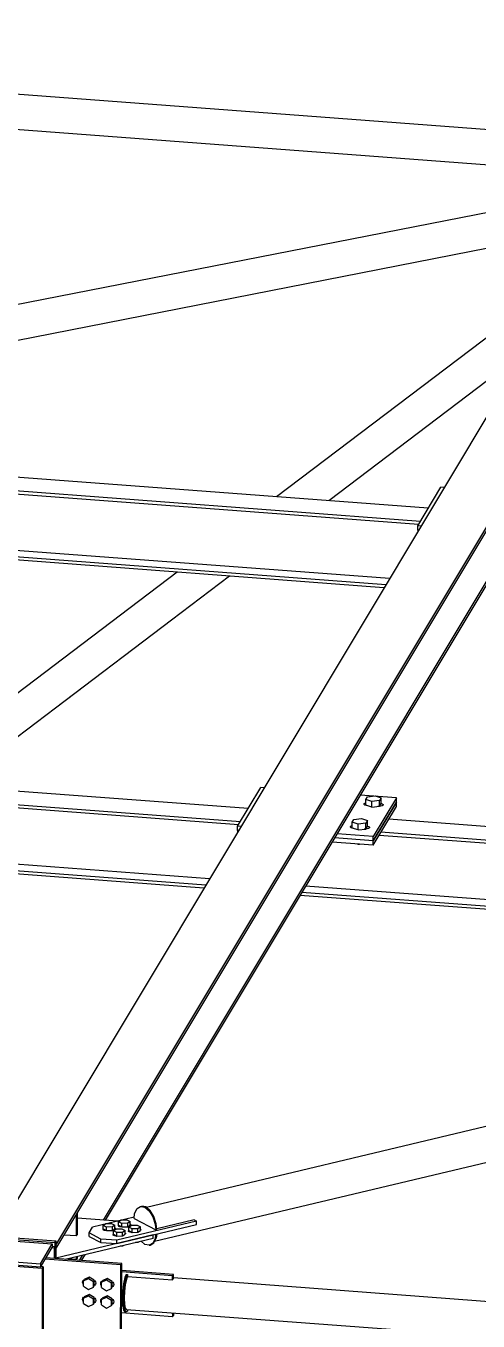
# Model space of a CAD drawing. Header units: millimetres. Extents: x -57554 to 16546, y 2142 to 98430.
# Drawn here: x -50483 to -49504, y 95548 to 98350 of the extents above; entities that cross this region are included whole.
import ezdxf

# ---------------------------------------------------------------- set-up
doc = ezdxf.new("R2010")
doc.units = ezdxf.units.MM

msp = doc.modelspace()

# ---------------------------------------------------------------- linework, layer by layer
at = {"color": 2, "linetype": 'Continuous'}
for p, q in [((-49391.9, 98118.2), (-52467.1, 98349.8)), ((-49299.8, 98035), (-52568.8, 98281.2)), ((-49131.5, 98094.9), (-50549.7, 95731.1)), ((-50418.1, 95711.8), (-48994.5, 98084.6)), ((-50418.1, 95703.8), (-48994.5, 98076.7)), ((-49332.5, 97975.8), (-53256.7, 97206.7)), ((-49318.4, 97901), (-53242.2, 97132)), ((-49043.3, 97887), (-50315.7, 95766)), ((-49038.7, 97886.7), (-50311.2, 95765.7)), ((-49346.3, 97781.1), (-49940.4, 97330.9)), ((-49401.5, 97644.9), (-49827.1, 97322.4)), ((-49628.9, 97277.8), (-51701.9, 97433.9)), ((-49611.9, 97306.2), (-51592.5, 97455.3)), ((-49632.9, 97271.1), (-51727.5, 97428.9)), ((-49634.8, 97267.9), (-49584.5, 97351.8)), ((-49577.6, 97351.3), (-49584.5, 97351.8)), ((-49707.9, 97134.1), (-52253.5, 97325.8)), ((-49704, 97140.7), (-52228, 97330.8)), ((-49696, 97154.1), (-52176.6, 97340.9)), ((-49634.8, 97258.6), (-49634.8, 97267.9)), ((-49628, 97267.4), (-49634.8, 97267.9)), ((-49633.3, 97258.5), (-49634.8, 97258.6)), ((-49634.8, 97258.6), (-49634.8, 97256)), ((-49633.3, 97258.5), (-49634.8, 97258.6)), ((-50155.7, 97167.8), (-50755.8, 96713.2)), ((-50042.4, 97159.3), (-50642.5, 96704.7)), ((-50001.7, 96656.4), (-52877.2, 96873)), ((-50018.7, 96628), (-52801.8, 96837.6)), ((-50022.7, 96621.4), (-52784.2, 96829.3)), ((-50085.8, 96504.3), (-52475, 96684.2)), ((-50024.7, 96618.1), (-49974.3, 96702)), ((-49967.5, 96701.5), (-49974.3, 96702)), ((-49680.9, 96679.9), (-49759.1, 96685.8)), ((-49680.9, 96679.9), (-49731.2, 96596)), ((-49680.9, 96670.6), (-49680.9, 96679.9)), ((-50093.8, 96490.9), (-52439.6, 96667.6)), ((-50097.8, 96484.3), (-52422, 96659.4)), ((-49680.9, 96670.6), (-49731.2, 96586.7)), ((-49731.2, 96586.7), (-49680.9, 96670.6)), ((-49731.2, 96577.3), (-49680.9, 96661.2)), ((-49680.9, 96661.2), (-49680.9, 96670.6)), ((-47416.4, 96461.7), (-49697.5, 96633.5)), ((-50024.7, 96608.8), (-50024.7, 96618.1)), ((-50017.8, 96617.6), (-50024.7, 96618.1)), ((-50024.7, 96608.8), (-50024.7, 96606.2)), ((-50023.2, 96608.7), (-50024.7, 96608.8)), ((-50023.2, 96608.7), (-50024.7, 96608.8)), ((-49731.2, 96586.7), (-49814.8, 96593)), ((-49731.2, 96586.7), (-49814.8, 96593)), ((-49731.2, 96596), (-49809.5, 96601.9)), ((-49731.2, 96586.7), (-49731.2, 96596)), ((-47533.2, 96433.9), (-49718.5, 96598.5)), ((-47511.1, 96439.1), (-49714.6, 96605.1)), ((-46893.6, 96586.2), (-50222, 95793.6)), ((-49731.2, 96577.3), (-49820.2, 96584)), ((-49731.2, 96577.3), (-49731.2, 96586.7)), ((-46877.4, 96511.9), (-50204.7, 95719.5)), ((-47921.9, 96341.3), (-49877.5, 96488.6)), ((-47988.5, 96325.5), (-49889.4, 96468.6)), ((-47966.4, 96330.7), (-49885.5, 96475.2)), ((-50372.4, 95780.1), (-50372.4, 95734.4)), ((-50249.1, 95769.8), (-50247.7, 95780.7)), ((-50247.7, 95780.7), (-50242.5, 95791)), ((-50242.5, 95791), (-50234.7, 95795.7)), ((-50234.7, 95795.7), (-50232.3, 95796.2)), ((-50234.7, 95795.7), (-50225.6, 95793.9)), ((-50223.1, 95794.5), (-50232.3, 95796.2)), ((-50225.6, 95793.9), (-50223.1, 95794.5)), ((-50225.6, 95793.9), (-50216.4, 95786)), ((-50213.9, 95786.6), (-50223.1, 95794.5)), ((-50216.4, 95786), (-50208.6, 95773.1)), ((-50206.1, 95773.7), (-50213.9, 95786.6)), ((-50374.1, 95777.3), (-50374.1, 95731.7)), ((-50284.2, 95763.7), (-50372.4, 95770.3)), ((-50248.8, 95772.1), (-50339.2, 95750.6)), ((-50113.6, 95763.7), (-50286.2, 95722.6)), ((-50286.2, 95715.2), (-50113.6, 95756.3)), ((-50249.1, 95769.8), (-50202, 95744.9)), ((-50208.6, 95773.1), (-50203.4, 95757.3)), ((-50200.9, 95757.9), (-50206.1, 95773.7)), ((-50203.4, 95757.3), (-50202, 95744.9)), ((-50199.5, 95745.5), (-50200.9, 95757.9)), ((-50118.8, 95766.5), (-50199.7, 95747.3)), ((-50118.8, 95766.5), (-50113.6, 95763.7)), ((-50113.6, 95756.3), (-50113.6, 95763.7)), ((-50557.1, 95728), (-50420.2, 95717.7)), ((-50555.1, 95731.5), (-50418.1, 95721.1)), ((-50553.3, 95724), (-50426.1, 95714.4)), ((-50207.4, 95733.9), (-50418.1, 95683.7)), ((-50374.1, 95731.7), (-50400.3, 95733.6)), ((-50207.4, 95726.5), (-50397.8, 95681.1)), ((-50374.1, 95731.7), (-50372.4, 95734.4)), ((-50346, 95738.3), (-50339.2, 95750.6)), ((-50346, 95730.8), (-50346, 95738.3)), ((-50320.9, 95725), (-50346, 95738.3)), ((-50346, 95730.8), (-50320.9, 95717.6)), ((-50320.9, 95717.6), (-50320.9, 95725)), ((-50286.2, 95722.6), (-50320.9, 95725)), ((-50203.4, 95726.5), (-50208.6, 95716.2)), ((-50207.4, 95726.5), (-50207.4, 95733.9)), ((-50206.1, 95716.8), (-50200.9, 95727.1)), ((-50202.3, 95735.1), (-50203.4, 95726.5)), ((-50202, 95744.9), (-50199.5, 95745.5)), ((-50199.8, 95735.7), (-50200.9, 95727.1)), ((-50451.7, 95671.8), (-50426.1, 95714.4)), ((-50451.7, 95664.3), (-50426.1, 95707)), ((-50422, 95705.4), (-50426.9, 95705.8)), ((-50426.1, 95714.4), (-50426.1, 95707)), ((-50420.2, 95708.3), (-50426.1, 95708.8)), ((-50420.2, 95708.3), (-50422, 95705.4)), ((-50422, 95705.4), (-50422, 95682.9)), ((-50420.2, 95717.7), (-50418.1, 95721.1)), ((-50420.2, 95717.7), (-50420.2, 95682.8)), ((-50420.2, 95708.3), (-50420.2, 95682.8)), ((-50418.1, 95721.1), (-50418.1, 95682.6)), ((-50418.1, 95703.8), (-50418.1, 95711.8)), ((-50320.9, 95717.6), (-50286.2, 95715.2)), ((-50286.2, 95715.2), (-50286.2, 95722.6)), ((-50225.6, 95713.4), (-50233.5, 95720.2)), ((-50216.4, 95711.6), (-50225.6, 95713.4)), ((-50208.6, 95716.2), (-50216.4, 95711.6)), ((-50216.4, 95711.6), (-50213.9, 95712.2)), ((-50213.9, 95712.2), (-50206.1, 95716.8)), ((-50584.8, 95672.6), (-50447.8, 95662.2)), ((-50578.9, 95681.4), (-50451.7, 95671.8)), ((-50451.7, 95664.3), (-50578.9, 95673.9)), ((-50451.7, 95671.8), (-50451.7, 95664.3)), ((-50277.5, 95669.1), (-50441.4, 95681.5)), ((-50275.8, 95671.9), (-50439.7, 95684.3)), ((-50374.1, 95681.2), (-50391.9, 95682.5)), ((-50374.1, 95686.7), (-50374.1, 95681.2)), ((-50372.4, 95683.9), (-50374.1, 95681.2)), ((-50372.4, 95687.1), (-50372.4, 95683.9)), ((-50361.5, 95689.7), (-50368, 95678.9)), ((-50355.9, 95691.1), (-50363.5, 95678.5)), ((-50278.4, 95366.5), (-50277.5, 95669.1)), ((-50277.5, 95669.1), (-50275.8, 95671.9)), ((-50276.8, 95369.2), (-50275.8, 95671.9)), ((-50446.1, 95665.2), (-50451, 95665.6)), ((-50447.8, 95662.2), (-50446.1, 95665.2)), ((-50447.8, 95662.2), (-50447.8, 92548.2)), ((-50446.1, 95665.2), (-50446.1, 92551.2)), ((-50163.8, 95648.6), (-50275.8, 95657.1)), ((-50165.5, 95645.8), (-50275.8, 95654.2)), ((-50268.8, 95641.9), (-50271.7, 95628.3)), ((-50266.2, 95648.5), (-50268.8, 95641.9)), ((-50268.8, 95628.1), (-50265.9, 95641.7)), ((-50266.2, 95648.5), (-50263.3, 95648.3)), ((-50265.9, 95641.7), (-50263.3, 95648.3)), ((-50263, 95644.4), (-50265.5, 95638)), ((-50263.3, 95648.3), (-50263.3, 95643.6)), ((-50263.3, 95644.4), (-50263.3, 95643.6)), ((-50263.3, 95644.4), (-50165.5, 95637)), ((-50165.5, 95645.8), (-50163.8, 95648.6)), ((-50165.5, 95637), (-50165.5, 95645.8)), ((-50165.5, 95637), (-50163.8, 95639.8)), ((-50163.8, 95639.8), (-50163.8, 95648.6)), ((-47675.3, 95453.5), (-50163.8, 95640.9)), ((-50273.6, 95612), (-50274.3, 95595.5)), ((-50271.7, 95628.3), (-50273.6, 95612)), ((-50271.4, 95595.3), (-50270.7, 95611.8)), ((-50270.7, 95611.8), (-50268.8, 95628.1)), ((-50269.7, 95611.6), (-50270.3, 95597)), ((-50268, 95626), (-50269.7, 95611.6)), ((-50265.5, 95638), (-50268, 95626)), ((-50274.3, 95595.5), (-50273.6, 95581.2)), ((-50274.3, 95595.5), (-50271.4, 95595.3)), ((-50270.7, 95581), (-50271.4, 95595.3)), ((-50270.3, 95597), (-50269.7, 95584.4)), ((-50269.7, 95584.4), (-50268, 95575.7)), ((-50165.5, 95557), (-50276.1, 95565.3)), ((-50273.6, 95581.2), (-50271.7, 95571.4)), ((-50271.7, 95571.4), (-50268.8, 95567.5)), ((-50268.8, 95571.2), (-50270.7, 95581)), ((-50265.9, 95567.3), (-50268.8, 95571.2)), ((-50268.8, 95567.5), (-50265.9, 95567.3)), ((-50268, 95575.7), (-50265.5, 95572.3)), ((-50263.3, 95569.3), (-50265.9, 95567.3)), ((-47583.2, 95370.3), (-50265.5, 95572.3)), ((-50263.3, 95572.1), (-50263.3, 95569.3)), ((-50165.5, 95564.7), (-50165.5, 95557)), ((-50165.5, 95557), (-50163.8, 95559.8)), ((-50163.8, 95564.6), (-50163.8, 95559.8))]:
    msp.add_line(p, q, dxfattribs=at)
at = {"color": 6, "linetype": 'Continuous'}
for p, q in [((-49746.9, 96676), (-49743.3, 96682)), ((-49743.3, 96682), (-49726.8, 96683.9)), ((-49726.8, 96683.9), (-49713.9, 96679.8)), ((-49713.9, 96679.8), (-49717.5, 96673.8)), ((-49713.9, 96667.4), (-49713.9, 96679.8)), ((-49751, 96667.1), (-49749.3, 96668.5)), ((-49751, 96665.6), (-49751, 96667.1)), ((-49749.4, 96664.1), (-49751, 96665.6)), ((-49746.4, 96663.1), (-49749.4, 96664.1)), ((-49749.3, 96668.5), (-49746.9, 96669.3)), ((-49746.9, 96663.6), (-49746.9, 96676)), ((-49734, 96671.9), (-49746.9, 96676)), ((-49734, 96659.5), (-49746.9, 96663.6)), ((-49743.8, 96662.7), (-49746.4, 96663.1)), ((-49717.5, 96673.8), (-49734, 96671.9)), ((-49734, 96659.5), (-49734, 96671.9)), ((-49734, 96659.5), (-49717.5, 96661.4)), ((-49718.6, 96661), (-49721.4, 96661)), ((-49714.6, 96661.5), (-49718.6, 96661)), ((-49717.5, 96661.4), (-49717.5, 96673.8)), ((-49717.5, 96661.4), (-49713.9, 96667.4)), ((-49711.6, 96662.6), (-49714.6, 96661.5)), ((-49713.9, 96667.8), (-49711.4, 96666.9)), ((-49709.9, 96664), (-49711.6, 96662.6)), ((-49711.4, 96666.9), (-49709.8, 96665.5)), ((-49709.8, 96665.5), (-49709.9, 96664)), ((-49776.4, 96626.8), (-49772.8, 96632.8)), ((-49776.4, 96614.4), (-49776.4, 96626.8)), ((-49763.5, 96622.7), (-49776.4, 96626.8)), ((-49772.8, 96632.8), (-49756.3, 96634.7)), ((-49747.1, 96624.6), (-49763.5, 96622.7)), ((-49763.5, 96610.3), (-49763.5, 96622.7)), ((-49756.3, 96634.7), (-49743.5, 96630.6)), ((-49743.5, 96630.6), (-49747.1, 96624.6)), ((-49747.1, 96612.2), (-49747.1, 96624.6)), ((-49743.5, 96618.2), (-49743.5, 96630.6)), ((-49780.5, 96617.9), (-49778.8, 96619.3)), ((-49780.5, 96616.3), (-49780.5, 96617.9)), ((-49778.9, 96614.9), (-49780.5, 96616.3)), ((-49776, 96613.8), (-49778.9, 96614.9)), ((-49778.8, 96619.3), (-49776.4, 96620.1)), ((-49763.5, 96610.3), (-49776.4, 96614.4)), ((-49773.4, 96613.4), (-49776, 96613.8)), ((-49763.5, 96610.3), (-49747.1, 96612.2)), ((-49748.2, 96611.7), (-49751, 96611.8)), ((-49744.2, 96612.3), (-49748.2, 96611.7)), ((-49747.1, 96612.2), (-49743.5, 96618.2)), ((-49741.1, 96613.4), (-49744.2, 96612.3)), ((-49743.5, 96618.6), (-49740.9, 96617.7)), ((-49739.4, 96614.8), (-49741.1, 96613.4)), ((-49740.9, 96617.7), (-49739.3, 96616.3)), ((-49739.3, 96616.3), (-49739.4, 96614.8)), ((-49765.6, 96579.9), (-49763.5, 96579.3)), ((-49763.5, 96579.3), (-49763.5, 96579.8)), ((-49763.5, 96579.3), (-49760.9, 96579.6)), ((-50315.8, 95754.6), (-50310.2, 95758.6)), ((-50315.8, 95747.1), (-50315.8, 95754.6)), ((-50308.7, 95750.9), (-50315.8, 95754.6)), ((-50310.2, 95758.6), (-50297.5, 95758.9)), ((-50297.5, 95758.9), (-50290.4, 95755.2)), ((-50290.4, 95755.2), (-50296, 95751.2)), ((-50290.4, 95747.7), (-50290.4, 95755.2)), ((-50283, 95754.3), (-50282.3, 95754.9)), ((-50283, 95753.4), (-50283, 95754.3)), ((-50281.9, 95752.5), (-50283, 95753.4)), ((-50282.6, 95762.5), (-50277, 95766.5)), ((-50282.6, 95755), (-50282.6, 95762.5)), ((-50275.5, 95758.8), (-50282.6, 95762.5)), ((-50282.6, 95755), (-50275.5, 95751.3)), ((-50280, 95751.8), (-50281.9, 95752.5)), ((-50277.5, 95751.4), (-50280, 95751.8)), ((-50277, 95766.5), (-50264.3, 95766.9)), ((-50262.8, 95759.1), (-50275.5, 95758.8)), ((-50275.5, 95751.3), (-50275.5, 95758.8)), ((-50264.3, 95766.9), (-50257.2, 95763.1)), ((-50257.2, 95763.1), (-50262.8, 95759.1)), ((-50262.8, 95751.6), (-50262.8, 95759.1)), ((-50262.8, 95751.6), (-50257.2, 95755.6)), ((-50260.3, 95750.7), (-50254.7, 95754.8)), ((-50257.2, 95755.6), (-50257.2, 95763.1)), ((-50257.2, 95757.7), (-50256.8, 95757.3)), ((-50256.8, 95756.3), (-50257.2, 95756)), ((-50256.8, 95757.3), (-50256.8, 95756.3)), ((-50254.7, 95754.8), (-50242, 95755.1)), ((-50242, 95755.1), (-50234.9, 95751.4)), ((-50316.2, 95746.4), (-50315.5, 95747)), ((-50316.2, 95745.5), (-50316.2, 95746.4)), ((-50315.1, 95744.6), (-50316.2, 95745.5)), ((-50315.8, 95747.1), (-50308.7, 95743.4)), ((-50313.2, 95743.9), (-50315.1, 95744.6)), ((-50310.7, 95743.5), (-50313.2, 95743.9)), ((-50308.9, 95743.5), (-50310.7, 95743.5)), ((-50296, 95751.2), (-50308.7, 95750.9)), ((-50308.7, 95743.4), (-50308.7, 95750.9)), ((-50308.7, 95743.4), (-50296, 95743.7)), ((-50296, 95743.7), (-50296, 95751.2)), ((-50296, 95743.7), (-50290.4, 95747.7)), ((-50293.9, 95734.7), (-50293.2, 95735.2)), ((-50293.9, 95733.7), (-50293.9, 95734.7)), ((-50292.8, 95732.8), (-50293.9, 95733.7)), ((-50293.5, 95742.8), (-50287.9, 95746.9)), ((-50293.5, 95735.4), (-50293.5, 95742.8)), ((-50286.4, 95739.1), (-50293.5, 95742.8)), ((-50293.5, 95735.4), (-50286.4, 95731.6)), ((-50290.9, 95732.1), (-50292.8, 95732.8)), ((-50288.4, 95731.7), (-50290.9, 95732.1)), ((-50290.4, 95749.7), (-50290, 95749.4)), ((-50290, 95748.4), (-50290.4, 95748.1)), ((-50290, 95749.4), (-50290, 95748.4)), ((-50286.6, 95731.7), (-50288.4, 95731.7)), ((-50287.9, 95746.9), (-50275.2, 95747.2)), ((-50273.7, 95739.4), (-50286.4, 95739.1)), ((-50286.4, 95731.6), (-50286.4, 95739.1)), ((-50286.4, 95731.6), (-50273.7, 95731.9)), ((-50275.7, 95751.4), (-50277.5, 95751.4)), ((-50275.5, 95751.3), (-50262.8, 95751.6)), ((-50275.2, 95747.2), (-50268.1, 95743.5)), ((-50268.1, 95743.5), (-50273.7, 95739.4)), ((-50273.7, 95731.9), (-50273.7, 95739.4)), ((-50273.7, 95731.9), (-50268.1, 95736)), ((-50268.1, 95736), (-50268.1, 95743.5)), ((-50268.1, 95738), (-50267.7, 95737.6)), ((-50267.7, 95736.7), (-50268.1, 95736.3)), ((-50267.7, 95737.6), (-50267.7, 95736.7)), ((-50260.7, 95742.6), (-50260, 95743.1)), ((-50260.7, 95741.6), (-50260.7, 95742.6)), ((-50259.6, 95740.7), (-50260.7, 95741.6)), ((-50260.3, 95743.3), (-50260.3, 95750.7)), ((-50253.2, 95747), (-50260.3, 95750.7)), ((-50260.3, 95743.3), (-50253.2, 95739.5)), ((-50257.7, 95740), (-50259.6, 95740.7)), ((-50255.2, 95739.7), (-50257.7, 95740)), ((-50253.4, 95739.7), (-50255.2, 95739.7)), ((-50240.5, 95747.3), (-50253.2, 95747)), ((-50253.2, 95739.5), (-50253.2, 95747)), ((-50253.2, 95739.5), (-50240.5, 95739.8)), ((-50234.9, 95751.4), (-50240.5, 95747.3)), ((-50240.5, 95739.8), (-50240.5, 95747.3)), ((-50240.5, 95739.8), (-50234.9, 95743.9)), ((-50234.9, 95743.9), (-50234.9, 95751.4)), ((-50234.9, 95745.9), (-50234.5, 95745.5)), ((-50234.5, 95744.6), (-50234.9, 95744.2)), ((-50234.5, 95745.5), (-50234.5, 95744.6)), ((-50273.7, 95709.5), (-50279.1, 95709.4)), ((-50271.3, 95711.2), (-50273.7, 95709.5)), ((-50273.7, 95709.5), (-50273.7, 95710.6)), ((-50240.5, 95717.4), (-50245.9, 95717.3)), ((-50238.1, 95719.1), (-50240.5, 95717.4)), ((-50240.5, 95717.4), (-50240.5, 95718.6)), ((-50358.5, 95634.8), (-50347.8, 95639.9)), ((-50346.1, 95642.7), (-50356.9, 95637.6)), ((-50347.8, 95639.9), (-50346.1, 95642.7)), ((-50347.8, 95639.9), (-50337, 95633.2)), ((-50335.4, 95636), (-50346.1, 95642.7)), ((-50307, 95639.8), (-50317.8, 95634.6)), ((-50308.7, 95637), (-50307, 95639.8)), ((-50296.2, 95633), (-50307, 95639.8)), ((-50360.3, 95631.9), (-50359.8, 95634.4)), ((-50359.8, 95629.4), (-50360.3, 95631.9)), ((-50359.8, 95634.4), (-50358.3, 95636.4)), ((-50358.5, 95627.5), (-50359.8, 95629.4)), ((-50358.5, 95634.8), (-50356.9, 95637.6)), ((-50358.5, 95622.9), (-50358.5, 95634.8)), ((-50358.5, 95622.9), (-50347.8, 95616.2)), ((-50358.3, 95636.4), (-50357.2, 95637)), ((-50347.8, 95616.2), (-50337, 95621.3)), ((-50337, 95633.2), (-50335.4, 95636)), ((-50337, 95621.3), (-50337, 95633.2)), ((-50337, 95621.3), (-50335.4, 95624.1)), ((-50335.4, 95624.1), (-50335.4, 95636)), ((-50335.4, 95635.6), (-50333.9, 95634.5)), ((-50333.9, 95625.3), (-50335.4, 95624.5)), ((-50333.9, 95634.5), (-50332.5, 95632.3)), ((-50332.5, 95627.3), (-50333.9, 95625.3)), ((-50332.5, 95632.3), (-50331.9, 95629.8)), ((-50331.9, 95629.8), (-50332.5, 95627.3)), ((-50321.2, 95629), (-50320.7, 95631.4)), ((-50320.7, 95626.4), (-50321.2, 95629)), ((-50320.7, 95631.4), (-50319.2, 95633.4)), ((-50319.4, 95624.5), (-50320.7, 95626.4)), ((-50319.4, 95631.9), (-50308.7, 95637)), ((-50319.4, 95631.9), (-50317.8, 95634.6)), ((-50319.4, 95620), (-50319.4, 95631.9)), ((-50319.4, 95620), (-50308.7, 95613.2)), ((-50319.2, 95633.4), (-50318.1, 95634)), ((-50308.7, 95637), (-50297.9, 95630.2)), ((-50308.7, 95613.2), (-50297.9, 95618.4)), ((-50297.9, 95630.2), (-50296.2, 95633)), ((-50297.9, 95618.4), (-50297.9, 95630.2)), ((-50297.9, 95618.4), (-50296.2, 95621.1)), ((-50296.2, 95621.1), (-50296.2, 95633)), ((-50296.2, 95632.6), (-50294.8, 95631.6)), ((-50294.8, 95622.3), (-50296.2, 95621.5)), ((-50294.8, 95631.6), (-50293.3, 95629.4)), ((-50293.3, 95624.4), (-50294.8, 95622.3)), ((-50293.3, 95629.4), (-50292.8, 95626.8)), ((-50292.8, 95626.8), (-50293.3, 95624.4)), ((-50360.3, 95594.5), (-50359.8, 95597)), ((-50359.8, 95592), (-50360.3, 95594.5)), ((-50359.8, 95597), (-50358.3, 95599)), ((-50358.5, 95590.1), (-50359.8, 95592)), ((-50358.5, 95597.4), (-50347.8, 95602.5)), ((-50358.5, 95597.4), (-50356.9, 95600.2)), ((-50358.5, 95585.5), (-50358.5, 95597.4)), ((-50358.5, 95585.5), (-50347.8, 95578.8)), ((-50358.3, 95599), (-50357.2, 95599.6)), ((-50346.1, 95605.3), (-50356.9, 95600.2)), ((-50347.8, 95602.5), (-50346.1, 95605.3)), ((-50347.8, 95602.5), (-50337, 95595.8)), ((-50347.8, 95578.8), (-50337, 95583.9)), ((-50335.4, 95598.6), (-50346.1, 95605.3)), ((-50337, 95595.8), (-50335.4, 95598.6)), ((-50337, 95583.9), (-50337, 95595.8)), ((-50337, 95583.9), (-50335.4, 95586.7)), ((-50335.4, 95586.7), (-50335.4, 95598.6)), ((-50335.4, 95598.2), (-50333.9, 95597.1)), ((-50333.9, 95587.9), (-50335.4, 95587.1)), ((-50333.9, 95597.1), (-50332.5, 95594.9)), ((-50332.5, 95589.9), (-50333.9, 95587.9)), ((-50332.5, 95594.9), (-50331.9, 95592.4)), ((-50331.9, 95592.4), (-50332.5, 95589.9)), ((-50321.2, 95591.6), (-50320.7, 95594)), ((-50320.7, 95589), (-50321.2, 95591.6)), ((-50320.7, 95594), (-50319.2, 95596)), ((-50319.4, 95587.1), (-50320.7, 95589)), ((-50319.4, 95594.5), (-50308.7, 95599.6)), ((-50319.4, 95594.5), (-50317.8, 95597.2)), ((-50319.4, 95582.6), (-50319.4, 95594.5)), ((-50319.2, 95596), (-50318.1, 95596.6)), ((-50307, 95602.4), (-50317.8, 95597.2)), ((-50308.7, 95599.6), (-50307, 95602.4)), ((-50308.7, 95599.6), (-50297.9, 95592.8)), ((-50296.2, 95595.6), (-50307, 95602.4)), ((-50297.9, 95592.8), (-50296.2, 95595.6)), ((-50297.9, 95581), (-50297.9, 95592.8)), ((-50297.9, 95581), (-50296.2, 95583.7)), ((-50296.2, 95583.7), (-50296.2, 95595.6)), ((-50296.2, 95595.2), (-50294.8, 95594.2)), ((-50294.8, 95584.9), (-50296.2, 95584.1)), ((-50294.8, 95594.2), (-50293.3, 95592)), ((-50293.3, 95587), (-50294.8, 95584.9)), ((-50293.3, 95592), (-50292.8, 95589.4)), ((-50292.8, 95589.4), (-50293.3, 95587)), ((-50319.4, 95582.6), (-50308.7, 95575.8)), ((-50308.7, 95575.8), (-50297.9, 95581))]:
    msp.add_line(p, q, dxfattribs=at)

doc.saveas('drawing.dxf')
